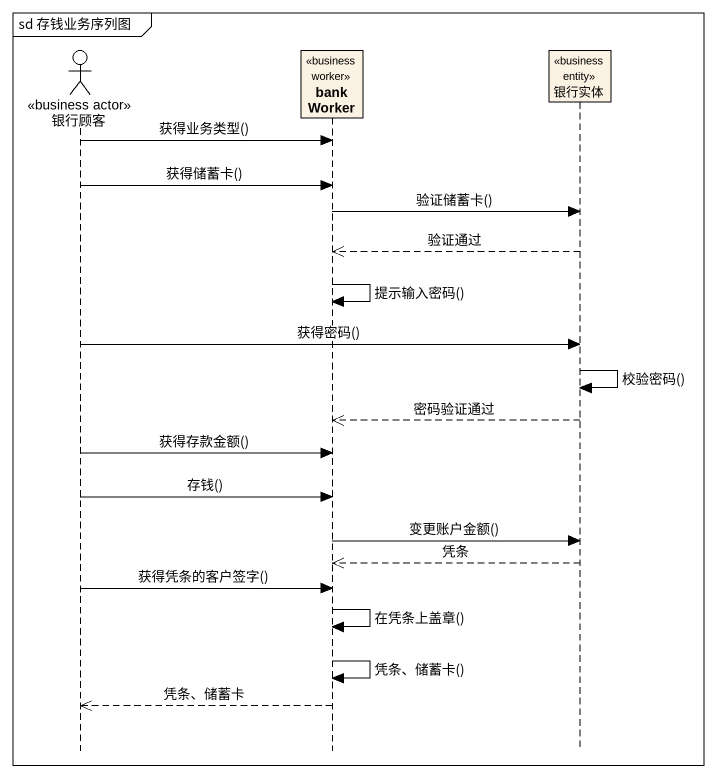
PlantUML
@startuml
mainframe sd 存钱业务序列图
hide footbox
actor 银行顾客 <<business actor>>
participant bankWorker <<business worker>>
participant 银行实体 <<business entity>>

银行顾客 -> bankWorker : 获得业务类型()
银行顾客 -> bankWorker : 获得储蓄卡()
bankWorker -> 银行实体 : 验证储蓄卡()
银行实体 -->> bankWorker : 验证通过
bankWorker -> bankWorker : 提示输入密码()
银行顾客 -> 银行实体 : 获得密码()
银行实体 -> 银行实体 : 校验密码()
银行实体 -->> bankWorker : 密码验证通过
银行顾客 -> bankWorker : 获得存款金额()
银行顾客 -> bankWorker : 存钱()
bankWorker -> 银行实体 : 变更账户金额()
银行实体 -->> bankWorker : 凭条
银行顾客 -> bankWorker : 获得凭条的客户签字()
bankWorker -> bankWorker : 在凭条上盖章()
bankWorker -> bankWorker : 凭条、储蓄卡()
bankWorker -->> 银行顾客 : 凭条、储蓄卡
@enduml
